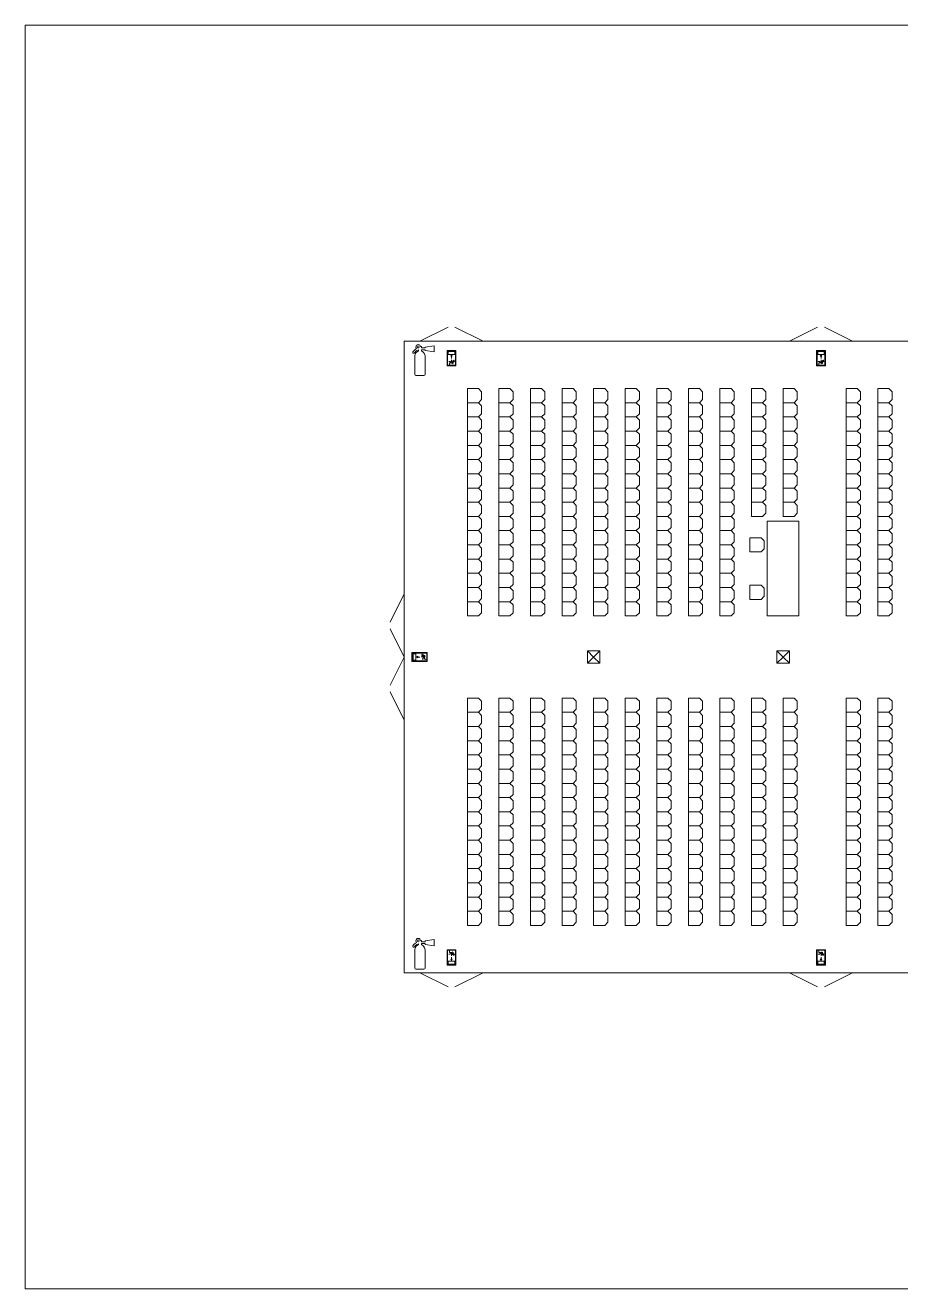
# Model space of a CAD drawing. Header units: metres. Extents: x 0 to 55, y 0 to 40.
# Drawn here: x 0 to 27.72, y 0 to 40 of the extents above; entities that cross this region are included whole.
import ezdxf

# ---------------------------------------------------------------- set-up
doc = ezdxf.new("R2010")
doc.units = ezdxf.units.M
for name, color, linetype, lineweight, true_color in [('Interior', 6, 'Continuous', 0, 0xff00ff), ('Meta', 178, 'Continuous', 0, 0x000000), ('Symbols', 5, 'Continuous', 0, 0x0000ff), ('Tent', 178, 'Continuous', 0, 0x000000)]:
    doc.layers.add(name, color=color, linetype=linetype, lineweight=lineweight, true_color=true_color)

msp = doc.modelspace()

# ---------------------------------------------------------------- linework, layer by layer
at = {"layer": 'Interior', "flags": 128}
for points in [[(14.35, 28.5), (14.45, 28.4), (14.45, 28.15), (14.35, 28.05), (14, 28.05), (14, 28.5)], [(15.35, 28.5), (15.45, 28.4), (15.45, 28.15), (15.35, 28.05), (15, 28.05), (15, 28.5)], [(16.35, 28.5), (16.45, 28.4), (16.45, 28.15), (16.35, 28.05), (16, 28.05), (16, 28.5)], [(17.35, 28.5), (17.45, 28.4), (17.45, 28.15), (17.35, 28.05), (17, 28.05), (17, 28.5)], [(18.35, 28.5), (18.45, 28.4), (18.45, 28.15), (18.35, 28.05), (18, 28.05), (18, 28.5)], [(19.35, 28.5), (19.45, 28.4), (19.45, 28.15), (19.35, 28.05), (19, 28.05), (19, 28.5)], [(20.35, 28.5), (20.45, 28.4), (20.45, 28.15), (20.35, 28.05), (20, 28.05), (20, 28.5)], [(21.35, 28.5), (21.45, 28.4), (21.45, 28.15), (21.35, 28.05), (21, 28.05), (21, 28.5)], [(22.35, 28.5), (22.45, 28.4), (22.45, 28.15), (22.35, 28.05), (22, 28.05), (22, 28.5)], [(23.35, 28.5), (23.45, 28.4), (23.45, 28.15), (23.35, 28.05), (23, 28.05), (23, 28.5)], [(24.35, 28.5), (24.45, 28.4), (24.45, 28.15), (24.35, 28.05), (24, 28.05), (24, 28.5)], [(26.35, 28.5), (26.45, 28.4), (26.45, 28.15), (26.35, 28.05), (26, 28.05), (26, 28.5)], [(27.35, 28.5), (27.45, 28.4), (27.45, 28.15), (27.35, 28.05), (27, 28.05), (27, 28.5)], [(14.35, 28.05), (14.45, 27.95), (14.45, 27.7), (14.35, 27.6), (14, 27.6), (14, 28.05)], [(15.35, 28.05), (15.45, 27.95), (15.45, 27.7), (15.35, 27.6), (15, 27.6), (15, 28.05)], [(16.35, 28.05), (16.45, 27.95), (16.45, 27.7), (16.35, 27.6), (16, 27.6), (16, 28.05)], [(17.35, 28.05), (17.45, 27.95), (17.45, 27.7), (17.35, 27.6), (17, 27.6), (17, 28.05)], [(18.35, 28.05), (18.45, 27.95), (18.45, 27.7), (18.35, 27.6), (18, 27.6), (18, 28.05)], [(19.35, 28.05), (19.45, 27.95), (19.45, 27.7), (19.35, 27.6), (19, 27.6), (19, 28.05)], [(20.35, 28.05), (20.45, 27.95), (20.45, 27.7), (20.35, 27.6), (20, 27.6), (20, 28.05)], [(21.35, 28.05), (21.45, 27.95), (21.45, 27.7), (21.35, 27.6), (21, 27.6), (21, 28.05)], [(22.35, 28.05), (22.45, 27.95), (22.45, 27.7), (22.35, 27.6), (22, 27.6), (22, 28.05)], [(23.35, 28.05), (23.45, 27.95), (23.45, 27.7), (23.35, 27.6), (23, 27.6), (23, 28.05)], [(24.35, 28.05), (24.45, 27.95), (24.45, 27.7), (24.35, 27.6), (24, 27.6), (24, 28.05)], [(26.35, 28.05), (26.45, 27.95), (26.45, 27.7), (26.35, 27.6), (26, 27.6), (26, 28.05)], [(27.35, 28.05), (27.45, 27.95), (27.45, 27.7), (27.35, 27.6), (27, 27.6), (27, 28.05)], [(14.35, 27.6), (14.45, 27.5), (14.45, 27.25), (14.35, 27.15), (14, 27.15), (14, 27.6)], [(15.35, 27.6), (15.45, 27.5), (15.45, 27.25), (15.35, 27.15), (15, 27.15), (15, 27.6)], [(16.35, 27.6), (16.45, 27.5), (16.45, 27.25), (16.35, 27.15), (16, 27.15), (16, 27.6)], [(17.35, 27.6), (17.45, 27.5), (17.45, 27.25), (17.35, 27.15), (17, 27.15), (17, 27.6)], [(18.35, 27.6), (18.45, 27.5), (18.45, 27.25), (18.35, 27.15), (18, 27.15), (18, 27.6)], [(19.35, 27.6), (19.45, 27.5), (19.45, 27.25), (19.35, 27.15), (19, 27.15), (19, 27.6)], [(20.35, 27.6), (20.45, 27.5), (20.45, 27.25), (20.35, 27.15), (20, 27.15), (20, 27.6)], [(21.35, 27.6), (21.45, 27.5), (21.45, 27.25), (21.35, 27.15), (21, 27.15), (21, 27.6)], [(22.35, 27.6), (22.45, 27.5), (22.45, 27.25), (22.35, 27.15), (22, 27.15), (22, 27.6)], [(23.35, 27.6), (23.45, 27.5), (23.45, 27.25), (23.35, 27.15), (23, 27.15), (23, 27.6)], [(24.35, 27.6), (24.45, 27.5), (24.45, 27.25), (24.35, 27.15), (24, 27.15), (24, 27.6)], [(26.35, 27.6), (26.45, 27.5), (26.45, 27.25), (26.35, 27.15), (26, 27.15), (26, 27.6)], [(27.35, 27.6), (27.45, 27.5), (27.45, 27.25), (27.35, 27.15), (27, 27.15), (27, 27.6)], [(14.35, 27.15), (14.45, 27.05), (14.45, 26.8), (14.35, 26.7), (14, 26.7), (14, 27.15)], [(15.35, 27.15), (15.45, 27.05), (15.45, 26.8), (15.35, 26.7), (15, 26.7), (15, 27.15)], [(16.35, 27.15), (16.45, 27.05), (16.45, 26.8), (16.35, 26.7), (16, 26.7), (16, 27.15)], [(17.35, 27.15), (17.45, 27.05), (17.45, 26.8), (17.35, 26.7), (17, 26.7), (17, 27.15)], [(18.35, 27.15), (18.45, 27.05), (18.45, 26.8), (18.35, 26.7), (18, 26.7), (18, 27.15)], [(19.35, 27.15), (19.45, 27.05), (19.45, 26.8), (19.35, 26.7), (19, 26.7), (19, 27.15)], [(20.35, 27.15), (20.45, 27.05), (20.45, 26.8), (20.35, 26.7), (20, 26.7), (20, 27.15)], [(21.35, 27.15), (21.45, 27.05), (21.45, 26.8), (21.35, 26.7), (21, 26.7), (21, 27.15)], [(22.35, 27.15), (22.45, 27.05), (22.45, 26.8), (22.35, 26.7), (22, 26.7), (22, 27.15)], [(23.35, 27.15), (23.45, 27.05), (23.45, 26.8), (23.35, 26.7), (23, 26.7), (23, 27.15)], [(24.35, 27.15), (24.45, 27.05), (24.45, 26.8), (24.35, 26.7), (24, 26.7), (24, 27.15)], [(26.35, 27.15), (26.45, 27.05), (26.45, 26.8), (26.35, 26.7), (26, 26.7), (26, 27.15)], [(27.35, 27.15), (27.45, 27.05), (27.45, 26.8), (27.35, 26.7), (27, 26.7), (27, 27.15)], [(14.35, 26.7), (14.45, 26.6), (14.45, 26.35), (14.35, 26.25), (14, 26.25), (14, 26.7)], [(15.35, 26.7), (15.45, 26.6), (15.45, 26.35), (15.35, 26.25), (15, 26.25), (15, 26.7)], [(16.35, 26.7), (16.45, 26.6), (16.45, 26.35), (16.35, 26.25), (16, 26.25), (16, 26.7)], [(17.35, 26.7), (17.45, 26.6), (17.45, 26.35), (17.35, 26.25), (17, 26.25), (17, 26.7)], [(18.35, 26.7), (18.45, 26.6), (18.45, 26.35), (18.35, 26.25), (18, 26.25), (18, 26.7)], [(19.35, 26.7), (19.45, 26.6), (19.45, 26.35), (19.35, 26.25), (19, 26.25), (19, 26.7)], [(20.35, 26.7), (20.45, 26.6), (20.45, 26.35), (20.35, 26.25), (20, 26.25), (20, 26.7)], [(21.35, 26.7), (21.45, 26.6), (21.45, 26.35), (21.35, 26.25), (21, 26.25), (21, 26.7)], [(22.35, 26.7), (22.45, 26.6), (22.45, 26.35), (22.35, 26.25), (22, 26.25), (22, 26.7)], [(23.35, 26.7), (23.45, 26.6), (23.45, 26.35), (23.35, 26.25), (23, 26.25), (23, 26.7)], [(24.35, 26.7), (24.45, 26.6), (24.45, 26.35), (24.35, 26.25), (24, 26.25), (24, 26.7)], [(26.35, 26.7), (26.45, 26.6), (26.45, 26.35), (26.35, 26.25), (26, 26.25), (26, 26.7)], [(27.35, 26.7), (27.45, 26.6), (27.45, 26.35), (27.35, 26.25), (27, 26.25), (27, 26.7)], [(14.35, 26.25), (14.45, 26.15), (14.45, 25.9), (14.35, 25.8), (14, 25.8), (14, 26.25)], [(15.35, 26.25), (15.45, 26.15), (15.45, 25.9), (15.35, 25.8), (15, 25.8), (15, 26.25)], [(16.35, 26.25), (16.45, 26.15), (16.45, 25.9), (16.35, 25.8), (16, 25.8), (16, 26.25)], [(17.35, 26.25), (17.45, 26.15), (17.45, 25.9), (17.35, 25.8), (17, 25.8), (17, 26.25)], [(18.35, 26.25), (18.45, 26.15), (18.45, 25.9), (18.35, 25.8), (18, 25.8), (18, 26.25)], [(19.35, 26.25), (19.45, 26.15), (19.45, 25.9), (19.35, 25.8), (19, 25.8), (19, 26.25)], [(20.35, 26.25), (20.45, 26.15), (20.45, 25.9), (20.35, 25.8), (20, 25.8), (20, 26.25)], [(21.35, 26.25), (21.45, 26.15), (21.45, 25.9), (21.35, 25.8), (21, 25.8), (21, 26.25)], [(22.35, 26.25), (22.45, 26.15), (22.45, 25.9), (22.35, 25.8), (22, 25.8), (22, 26.25)], [(23.35, 26.25), (23.45, 26.15), (23.45, 25.9), (23.35, 25.8), (23, 25.8), (23, 26.25)], [(24.35, 26.25), (24.45, 26.15), (24.45, 25.9), (24.35, 25.8), (24, 25.8), (24, 26.25)], [(26.35, 26.25), (26.45, 26.15), (26.45, 25.9), (26.35, 25.8), (26, 25.8), (26, 26.25)], [(27.35, 26.25), (27.45, 26.15), (27.45, 25.9), (27.35, 25.8), (27, 25.8), (27, 26.25)], [(14.35, 25.8), (14.45, 25.7), (14.45, 25.45), (14.35, 25.35), (14, 25.35), (14, 25.8)], [(15.35, 25.8), (15.45, 25.7), (15.45, 25.45), (15.35, 25.35), (15, 25.35), (15, 25.8)], [(16.35, 25.8), (16.45, 25.7), (16.45, 25.45), (16.35, 25.35), (16, 25.35), (16, 25.8)], [(17.35, 25.8), (17.45, 25.7), (17.45, 25.45), (17.35, 25.35), (17, 25.35), (17, 25.8)], [(18.35, 25.8), (18.45, 25.7), (18.45, 25.45), (18.35, 25.35), (18, 25.35), (18, 25.8)], [(19.35, 25.8), (19.45, 25.7), (19.45, 25.45), (19.35, 25.35), (19, 25.35), (19, 25.8)], [(20.35, 25.8), (20.45, 25.7), (20.45, 25.45), (20.35, 25.35), (20, 25.35), (20, 25.8)], [(21.35, 25.8), (21.45, 25.7), (21.45, 25.45), (21.35, 25.35), (21, 25.35), (21, 25.8)], [(22.35, 25.8), (22.45, 25.7), (22.45, 25.45), (22.35, 25.35), (22, 25.35), (22, 25.8)], [(23.35, 25.8), (23.45, 25.7), (23.45, 25.45), (23.35, 25.35), (23, 25.35), (23, 25.8)], [(24.35, 25.8), (24.45, 25.7), (24.45, 25.45), (24.35, 25.35), (24, 25.35), (24, 25.8)], [(26.35, 25.8), (26.45, 25.7), (26.45, 25.45), (26.35, 25.35), (26, 25.35), (26, 25.8)], [(27.35, 25.8), (27.45, 25.7), (27.45, 25.45), (27.35, 25.35), (27, 25.35), (27, 25.8)], [(14.35, 25.35), (14.45, 25.25), (14.45, 25), (14.35, 24.9), (14, 24.9), (14, 25.35)], [(15.35, 25.35), (15.45, 25.25), (15.45, 25), (15.35, 24.9), (15, 24.9), (15, 25.35)], [(16.35, 25.35), (16.45, 25.25), (16.45, 25), (16.35, 24.9), (16, 24.9), (16, 25.35)], [(17.35, 25.35), (17.45, 25.25), (17.45, 25), (17.35, 24.9), (17, 24.9), (17, 25.35)], [(18.35, 25.35), (18.45, 25.25), (18.45, 25), (18.35, 24.9), (18, 24.9), (18, 25.35)], [(19.35, 25.35), (19.45, 25.25), (19.45, 25), (19.35, 24.9), (19, 24.9), (19, 25.35)], [(20.35, 25.35), (20.45, 25.25), (20.45, 25), (20.35, 24.9), (20, 24.9), (20, 25.35)], [(21.35, 25.35), (21.45, 25.25), (21.45, 25), (21.35, 24.9), (21, 24.9), (21, 25.35)], [(22.35, 25.35), (22.45, 25.25), (22.45, 25), (22.35, 24.9), (22, 24.9), (22, 25.35)], [(23.35, 25.35), (23.45, 25.25), (23.45, 25), (23.35, 24.9), (23, 24.9), (23, 25.35)], [(24.35, 25.35), (24.45, 25.25), (24.45, 25), (24.35, 24.9), (24, 24.9), (24, 25.35)], [(26.35, 25.35), (26.45, 25.25), (26.45, 25), (26.35, 24.9), (26, 24.9), (26, 25.35)], [(27.35, 25.35), (27.45, 25.25), (27.45, 25), (27.35, 24.9), (27, 24.9), (27, 25.35)], [(14.35, 24.9), (14.45, 24.8), (14.45, 24.55), (14.35, 24.45), (14, 24.45), (14, 24.9)], [(15.35, 24.9), (15.45, 24.8), (15.45, 24.55), (15.35, 24.45), (15, 24.45), (15, 24.9)], [(16.35, 24.9), (16.45, 24.8), (16.45, 24.55), (16.35, 24.45), (16, 24.45), (16, 24.9)], [(17.35, 24.9), (17.45, 24.8), (17.45, 24.55), (17.35, 24.45), (17, 24.45), (17, 24.9)], [(18.35, 24.9), (18.45, 24.8), (18.45, 24.55), (18.35, 24.45), (18, 24.45), (18, 24.9)], [(19.35, 24.9), (19.45, 24.8), (19.45, 24.55), (19.35, 24.45), (19, 24.45), (19, 24.9)], [(20.35, 24.9), (20.45, 24.8), (20.45, 24.55), (20.35, 24.45), (20, 24.45), (20, 24.9)], [(21.35, 24.9), (21.45, 24.8), (21.45, 24.55), (21.35, 24.45), (21, 24.45), (21, 24.9)], [(22.35, 24.9), (22.45, 24.8), (22.45, 24.55), (22.35, 24.45), (22, 24.45), (22, 24.9)], [(23.35, 24.9), (23.45, 24.8), (23.45, 24.55), (23.35, 24.45), (23, 24.45), (23, 24.9)], [(24.35, 24.9), (24.45, 24.8), (24.45, 24.55), (24.35, 24.45), (24, 24.45), (24, 24.9)], [(26.35, 24.9), (26.45, 24.8), (26.45, 24.55), (26.35, 24.45), (26, 24.45), (26, 24.9)], [(27.35, 24.9), (27.45, 24.8), (27.45, 24.55), (27.35, 24.45), (27, 24.45), (27, 24.9)], [(14.35, 24.45), (14.45, 24.35), (14.45, 24.1), (14.35, 24), (14, 24), (14, 24.45)], [(15.35, 24.45), (15.45, 24.35), (15.45, 24.1), (15.35, 24), (15, 24), (15, 24.45)], [(16.35, 24.45), (16.45, 24.35), (16.45, 24.1), (16.35, 24), (16, 24), (16, 24.45)], [(17.35, 24.45), (17.45, 24.35), (17.45, 24.1), (17.35, 24), (17, 24), (17, 24.45)], [(18.35, 24.45), (18.45, 24.35), (18.45, 24.1), (18.35, 24), (18, 24), (18, 24.45)], [(19.35, 24.45), (19.45, 24.35), (19.45, 24.1), (19.35, 24), (19, 24), (19, 24.45)], [(20.35, 24.45), (20.45, 24.35), (20.45, 24.1), (20.35, 24), (20, 24), (20, 24.45)], [(21.35, 24.45), (21.45, 24.35), (21.45, 24.1), (21.35, 24), (21, 24), (21, 24.45)], [(22.35, 24.45), (22.45, 24.35), (22.45, 24.1), (22.35, 24), (22, 24), (22, 24.45)], [(26.35, 24.45), (26.45, 24.35), (26.45, 24.1), (26.35, 24), (26, 24), (26, 24.45)], [(27.35, 24.45), (27.45, 24.35), (27.45, 24.1), (27.35, 24), (27, 24), (27, 24.45)], [(23.5, 21.3), (24.5, 21.3), (24.5, 24.3), (23.5, 24.3)], [(14.35, 24), (14.45, 23.9), (14.45, 23.65), (14.35, 23.55), (14, 23.55), (14, 24)], [(15.35, 24), (15.45, 23.9), (15.45, 23.65), (15.35, 23.55), (15, 23.55), (15, 24)], [(16.35, 24), (16.45, 23.9), (16.45, 23.65), (16.35, 23.55), (16, 23.55), (16, 24)], [(17.35, 24), (17.45, 23.9), (17.45, 23.65), (17.35, 23.55), (17, 23.55), (17, 24)], [(18.35, 24), (18.45, 23.9), (18.45, 23.65), (18.35, 23.55), (18, 23.55), (18, 24)], [(19.35, 24), (19.45, 23.9), (19.45, 23.65), (19.35, 23.55), (19, 23.55), (19, 24)], [(20.35, 24), (20.45, 23.9), (20.45, 23.65), (20.35, 23.55), (20, 23.55), (20, 24)], [(21.35, 24), (21.45, 23.9), (21.45, 23.65), (21.35, 23.55), (21, 23.55), (21, 24)], [(22.35, 24), (22.45, 23.9), (22.45, 23.65), (22.35, 23.55), (22, 23.55), (22, 24)], [(23.3, 23.775), (23.4, 23.675), (23.4, 23.425), (23.3, 23.325), (22.95, 23.325), (22.95, 23.775)], [(26.35, 24), (26.45, 23.9), (26.45, 23.65), (26.35, 23.55), (26, 23.55), (26, 24)], [(27.35, 24), (27.45, 23.9), (27.45, 23.65), (27.35, 23.55), (27, 23.55), (27, 24)], [(14.35, 23.55), (14.45, 23.45), (14.45, 23.2), (14.35, 23.1), (14, 23.1), (14, 23.55)], [(15.35, 23.55), (15.45, 23.45), (15.45, 23.2), (15.35, 23.1), (15, 23.1), (15, 23.55)], [(16.35, 23.55), (16.45, 23.45), (16.45, 23.2), (16.35, 23.1), (16, 23.1), (16, 23.55)], [(17.35, 23.55), (17.45, 23.45), (17.45, 23.2), (17.35, 23.1), (17, 23.1), (17, 23.55)], [(18.35, 23.55), (18.45, 23.45), (18.45, 23.2), (18.35, 23.1), (18, 23.1), (18, 23.55)], [(19.35, 23.55), (19.45, 23.45), (19.45, 23.2), (19.35, 23.1), (19, 23.1), (19, 23.55)], [(20.35, 23.55), (20.45, 23.45), (20.45, 23.2), (20.35, 23.1), (20, 23.1), (20, 23.55)], [(21.35, 23.55), (21.45, 23.45), (21.45, 23.2), (21.35, 23.1), (21, 23.1), (21, 23.55)], [(22.35, 23.55), (22.45, 23.45), (22.45, 23.2), (22.35, 23.1), (22, 23.1), (22, 23.55)], [(26.35, 23.55), (26.45, 23.45), (26.45, 23.2), (26.35, 23.1), (26, 23.1), (26, 23.55)], [(27.35, 23.55), (27.45, 23.45), (27.45, 23.2), (27.35, 23.1), (27, 23.1), (27, 23.55)], [(14.35, 23.1), (14.45, 23), (14.45, 22.75), (14.35, 22.65), (14, 22.65), (14, 23.1)], [(15.35, 23.1), (15.45, 23), (15.45, 22.75), (15.35, 22.65), (15, 22.65), (15, 23.1)], [(16.35, 23.1), (16.45, 23), (16.45, 22.75), (16.35, 22.65), (16, 22.65), (16, 23.1)], [(17.35, 23.1), (17.45, 23), (17.45, 22.75), (17.35, 22.65), (17, 22.65), (17, 23.1)], [(18.35, 23.1), (18.45, 23), (18.45, 22.75), (18.35, 22.65), (18, 22.65), (18, 23.1)], [(19.35, 23.1), (19.45, 23), (19.45, 22.75), (19.35, 22.65), (19, 22.65), (19, 23.1)], [(20.35, 23.1), (20.45, 23), (20.45, 22.75), (20.35, 22.65), (20, 22.65), (20, 23.1)], [(21.35, 23.1), (21.45, 23), (21.45, 22.75), (21.35, 22.65), (21, 22.65), (21, 23.1)], [(22.35, 23.1), (22.45, 23), (22.45, 22.75), (22.35, 22.65), (22, 22.65), (22, 23.1)], [(26.35, 23.1), (26.45, 23), (26.45, 22.75), (26.35, 22.65), (26, 22.65), (26, 23.1)], [(27.35, 23.1), (27.45, 23), (27.45, 22.75), (27.35, 22.65), (27, 22.65), (27, 23.1)], [(14.35, 22.65), (14.45, 22.55), (14.45, 22.3), (14.35, 22.2), (14, 22.2), (14, 22.65)], [(15.35, 22.65), (15.45, 22.55), (15.45, 22.3), (15.35, 22.2), (15, 22.2), (15, 22.65)], [(16.35, 22.65), (16.45, 22.55), (16.45, 22.3), (16.35, 22.2), (16, 22.2), (16, 22.65)], [(17.35, 22.65), (17.45, 22.55), (17.45, 22.3), (17.35, 22.2), (17, 22.2), (17, 22.65)], [(18.35, 22.65), (18.45, 22.55), (18.45, 22.3), (18.35, 22.2), (18, 22.2), (18, 22.65)], [(19.35, 22.65), (19.45, 22.55), (19.45, 22.3), (19.35, 22.2), (19, 22.2), (19, 22.65)], [(20.35, 22.65), (20.45, 22.55), (20.45, 22.3), (20.35, 22.2), (20, 22.2), (20, 22.65)], [(21.35, 22.65), (21.45, 22.55), (21.45, 22.3), (21.35, 22.2), (21, 22.2), (21, 22.65)], [(22.35, 22.65), (22.45, 22.55), (22.45, 22.3), (22.35, 22.2), (22, 22.2), (22, 22.65)], [(26.35, 22.65), (26.45, 22.55), (26.45, 22.3), (26.35, 22.2), (26, 22.2), (26, 22.65)], [(27.35, 22.65), (27.45, 22.55), (27.45, 22.3), (27.35, 22.2), (27, 22.2), (27, 22.65)], [(14.35, 22.2), (14.45, 22.1), (14.45, 21.85), (14.35, 21.75), (14, 21.75), (14, 22.2)], [(15.35, 22.2), (15.45, 22.1), (15.45, 21.85), (15.35, 21.75), (15, 21.75), (15, 22.2)], [(16.35, 22.2), (16.45, 22.1), (16.45, 21.85), (16.35, 21.75), (16, 21.75), (16, 22.2)], [(17.35, 22.2), (17.45, 22.1), (17.45, 21.85), (17.35, 21.75), (17, 21.75), (17, 22.2)], [(18.35, 22.2), (18.45, 22.1), (18.45, 21.85), (18.35, 21.75), (18, 21.75), (18, 22.2)], [(19.35, 22.2), (19.45, 22.1), (19.45, 21.85), (19.35, 21.75), (19, 21.75), (19, 22.2)], [(20.35, 22.2), (20.45, 22.1), (20.45, 21.85), (20.35, 21.75), (20, 21.75), (20, 22.2)], [(21.35, 22.2), (21.45, 22.1), (21.45, 21.85), (21.35, 21.75), (21, 21.75), (21, 22.2)], [(22.35, 22.2), (22.45, 22.1), (22.45, 21.85), (22.35, 21.75), (22, 21.75), (22, 22.2)], [(23.3, 22.275), (23.4, 22.175), (23.4, 21.925), (23.3, 21.825), (22.95, 21.825), (22.95, 22.275)], [(26.35, 22.2), (26.45, 22.1), (26.45, 21.85), (26.35, 21.75), (26, 21.75), (26, 22.2)], [(27.35, 22.2), (27.45, 22.1), (27.45, 21.85), (27.35, 21.75), (27, 21.75), (27, 22.2)], [(14.35, 21.75), (14.45, 21.65), (14.45, 21.4), (14.35, 21.3), (14, 21.3), (14, 21.75)], [(15.35, 21.75), (15.45, 21.65), (15.45, 21.4), (15.35, 21.3), (15, 21.3), (15, 21.75)], [(16.35, 21.75), (16.45, 21.65), (16.45, 21.4), (16.35, 21.3), (16, 21.3), (16, 21.75)], [(17.35, 21.75), (17.45, 21.65), (17.45, 21.4), (17.35, 21.3), (17, 21.3), (17, 21.75)], [(18.35, 21.75), (18.45, 21.65), (18.45, 21.4), (18.35, 21.3), (18, 21.3), (18, 21.75)], [(19.35, 21.75), (19.45, 21.65), (19.45, 21.4), (19.35, 21.3), (19, 21.3), (19, 21.75)], [(20.35, 21.75), (20.45, 21.65), (20.45, 21.4), (20.35, 21.3), (20, 21.3), (20, 21.75)], [(21.35, 21.75), (21.45, 21.65), (21.45, 21.4), (21.35, 21.3), (21, 21.3), (21, 21.75)], [(22.35, 21.75), (22.45, 21.65), (22.45, 21.4), (22.35, 21.3), (22, 21.3), (22, 21.75)], [(26.35, 21.75), (26.45, 21.65), (26.45, 21.4), (26.35, 21.3), (26, 21.3), (26, 21.75)], [(27.35, 21.75), (27.45, 21.65), (27.45, 21.4), (27.35, 21.3), (27, 21.3), (27, 21.75)], [(14.35, 18.7), (14.45, 18.6), (14.45, 18.35), (14.35, 18.25), (14, 18.25), (14, 18.7)], [(15.35, 18.7), (15.45, 18.6), (15.45, 18.35), (15.35, 18.25), (15, 18.25), (15, 18.7)], [(16.35, 18.7), (16.45, 18.6), (16.45, 18.35), (16.35, 18.25), (16, 18.25), (16, 18.7)], [(17.35, 18.7), (17.45, 18.6), (17.45, 18.35), (17.35, 18.25), (17, 18.25), (17, 18.7)], [(18.35, 18.7), (18.45, 18.6), (18.45, 18.35), (18.35, 18.25), (18, 18.25), (18, 18.7)], [(19.35, 18.7), (19.45, 18.6), (19.45, 18.35), (19.35, 18.25), (19, 18.25), (19, 18.7)], [(20.35, 18.7), (20.45, 18.6), (20.45, 18.35), (20.35, 18.25), (20, 18.25), (20, 18.7)], [(21.35, 18.7), (21.45, 18.6), (21.45, 18.35), (21.35, 18.25), (21, 18.25), (21, 18.7)], [(22.35, 18.7), (22.45, 18.6), (22.45, 18.35), (22.35, 18.25), (22, 18.25), (22, 18.7)], [(23.35, 18.7), (23.45, 18.6), (23.45, 18.35), (23.35, 18.25), (23, 18.25), (23, 18.7)], [(24.35, 18.7), (24.45, 18.6), (24.45, 18.35), (24.35, 18.25), (24, 18.25), (24, 18.7)], [(26.35, 18.7), (26.45, 18.6), (26.45, 18.35), (26.35, 18.25), (26, 18.25), (26, 18.7)], [(27.35, 18.7), (27.45, 18.6), (27.45, 18.35), (27.35, 18.25), (27, 18.25), (27, 18.7)], [(14.35, 18.25), (14.45, 18.15), (14.45, 17.9), (14.35, 17.8), (14, 17.8), (14, 18.25)], [(15.35, 18.25), (15.45, 18.15), (15.45, 17.9), (15.35, 17.8), (15, 17.8), (15, 18.25)], [(16.35, 18.25), (16.45, 18.15), (16.45, 17.9), (16.35, 17.8), (16, 17.8), (16, 18.25)], [(17.35, 18.25), (17.45, 18.15), (17.45, 17.9), (17.35, 17.8), (17, 17.8), (17, 18.25)], [(18.35, 18.25), (18.45, 18.15), (18.45, 17.9), (18.35, 17.8), (18, 17.8), (18, 18.25)], [(19.35, 18.25), (19.45, 18.15), (19.45, 17.9), (19.35, 17.8), (19, 17.8), (19, 18.25)], [(20.35, 18.25), (20.45, 18.15), (20.45, 17.9), (20.35, 17.8), (20, 17.8), (20, 18.25)], [(21.35, 18.25), (21.45, 18.15), (21.45, 17.9), (21.35, 17.8), (21, 17.8), (21, 18.25)], [(22.35, 18.25), (22.45, 18.15), (22.45, 17.9), (22.35, 17.8), (22, 17.8), (22, 18.25)], [(23.35, 18.25), (23.45, 18.15), (23.45, 17.9), (23.35, 17.8), (23, 17.8), (23, 18.25)], [(24.35, 18.25), (24.45, 18.15), (24.45, 17.9), (24.35, 17.8), (24, 17.8), (24, 18.25)], [(26.35, 18.25), (26.45, 18.15), (26.45, 17.9), (26.35, 17.8), (26, 17.8), (26, 18.25)], [(27.35, 18.25), (27.45, 18.15), (27.45, 17.9), (27.35, 17.8), (27, 17.8), (27, 18.25)], [(14.35, 17.8), (14.45, 17.7), (14.45, 17.45), (14.35, 17.35), (14, 17.35), (14, 17.8)], [(15.35, 17.8), (15.45, 17.7), (15.45, 17.45), (15.35, 17.35), (15, 17.35), (15, 17.8)], [(16.35, 17.8), (16.45, 17.7), (16.45, 17.45), (16.35, 17.35), (16, 17.35), (16, 17.8)], [(17.35, 17.8), (17.45, 17.7), (17.45, 17.45), (17.35, 17.35), (17, 17.35), (17, 17.8)], [(18.35, 17.8), (18.45, 17.7), (18.45, 17.45), (18.35, 17.35), (18, 17.35), (18, 17.8)], [(19.35, 17.8), (19.45, 17.7), (19.45, 17.45), (19.35, 17.35), (19, 17.35), (19, 17.8)], [(20.35, 17.8), (20.45, 17.7), (20.45, 17.45), (20.35, 17.35), (20, 17.35), (20, 17.8)], [(21.35, 17.8), (21.45, 17.7), (21.45, 17.45), (21.35, 17.35), (21, 17.35), (21, 17.8)], [(22.35, 17.8), (22.45, 17.7), (22.45, 17.45), (22.35, 17.35), (22, 17.35), (22, 17.8)], [(23.35, 17.8), (23.45, 17.7), (23.45, 17.45), (23.35, 17.35), (23, 17.35), (23, 17.8)], [(24.35, 17.8), (24.45, 17.7), (24.45, 17.45), (24.35, 17.35), (24, 17.35), (24, 17.8)], [(26.35, 17.8), (26.45, 17.7), (26.45, 17.45), (26.35, 17.35), (26, 17.35), (26, 17.8)], [(27.35, 17.8), (27.45, 17.7), (27.45, 17.45), (27.35, 17.35), (27, 17.35), (27, 17.8)], [(14.35, 17.35), (14.45, 17.25), (14.45, 17), (14.35, 16.9), (14, 16.9), (14, 17.35)], [(15.35, 17.35), (15.45, 17.25), (15.45, 17), (15.35, 16.9), (15, 16.9), (15, 17.35)], [(16.35, 17.35), (16.45, 17.25), (16.45, 17), (16.35, 16.9), (16, 16.9), (16, 17.35)], [(17.35, 17.35), (17.45, 17.25), (17.45, 17), (17.35, 16.9), (17, 16.9), (17, 17.35)], [(18.35, 17.35), (18.45, 17.25), (18.45, 17), (18.35, 16.9), (18, 16.9), (18, 17.35)], [(19.35, 17.35), (19.45, 17.25), (19.45, 17), (19.35, 16.9), (19, 16.9), (19, 17.35)], [(20.35, 17.35), (20.45, 17.25), (20.45, 17), (20.35, 16.9), (20, 16.9), (20, 17.35)], [(21.35, 17.35), (21.45, 17.25), (21.45, 17), (21.35, 16.9), (21, 16.9), (21, 17.35)], [(22.35, 17.35), (22.45, 17.25), (22.45, 17), (22.35, 16.9), (22, 16.9), (22, 17.35)], [(23.35, 17.35), (23.45, 17.25), (23.45, 17), (23.35, 16.9), (23, 16.9), (23, 17.35)], [(24.35, 17.35), (24.45, 17.25), (24.45, 17), (24.35, 16.9), (24, 16.9), (24, 17.35)], [(26.35, 17.35), (26.45, 17.25), (26.45, 17), (26.35, 16.9), (26, 16.9), (26, 17.35)], [(27.35, 17.35), (27.45, 17.25), (27.45, 17), (27.35, 16.9), (27, 16.9), (27, 17.35)], [(14.35, 16.9), (14.45, 16.8), (14.45, 16.55), (14.35, 16.45), (14, 16.45), (14, 16.9)], [(15.35, 16.9), (15.45, 16.8), (15.45, 16.55), (15.35, 16.45), (15, 16.45), (15, 16.9)], [(16.35, 16.9), (16.45, 16.8), (16.45, 16.55), (16.35, 16.45), (16, 16.45), (16, 16.9)], [(17.35, 16.9), (17.45, 16.8), (17.45, 16.55), (17.35, 16.45), (17, 16.45), (17, 16.9)], [(18.35, 16.9), (18.45, 16.8), (18.45, 16.55), (18.35, 16.45), (18, 16.45), (18, 16.9)], [(19.35, 16.9), (19.45, 16.8), (19.45, 16.55), (19.35, 16.45), (19, 16.45), (19, 16.9)], [(20.35, 16.9), (20.45, 16.8), (20.45, 16.55), (20.35, 16.45), (20, 16.45), (20, 16.9)], [(21.35, 16.9), (21.45, 16.8), (21.45, 16.55), (21.35, 16.45), (21, 16.45), (21, 16.9)], [(22.35, 16.9), (22.45, 16.8), (22.45, 16.55), (22.35, 16.45), (22, 16.45), (22, 16.9)], [(23.35, 16.9), (23.45, 16.8), (23.45, 16.55), (23.35, 16.45), (23, 16.45), (23, 16.9)], [(24.35, 16.9), (24.45, 16.8), (24.45, 16.55), (24.35, 16.45), (24, 16.45), (24, 16.9)], [(26.35, 16.9), (26.45, 16.8), (26.45, 16.55), (26.35, 16.45), (26, 16.45), (26, 16.9)], [(27.35, 16.9), (27.45, 16.8), (27.45, 16.55), (27.35, 16.45), (27, 16.45), (27, 16.9)], [(14.35, 16.45), (14.45, 16.35), (14.45, 16.1), (14.35, 16), (14, 16), (14, 16.45)], [(15.35, 16.45), (15.45, 16.35), (15.45, 16.1), (15.35, 16), (15, 16), (15, 16.45)], [(16.35, 16.45), (16.45, 16.35), (16.45, 16.1), (16.35, 16), (16, 16), (16, 16.45)], [(17.35, 16.45), (17.45, 16.35), (17.45, 16.1), (17.35, 16), (17, 16), (17, 16.45)], [(18.35, 16.45), (18.45, 16.35), (18.45, 16.1), (18.35, 16), (18, 16), (18, 16.45)], [(19.35, 16.45), (19.45, 16.35), (19.45, 16.1), (19.35, 16), (19, 16), (19, 16.45)], [(20.35, 16.45), (20.45, 16.35), (20.45, 16.1), (20.35, 16), (20, 16), (20, 16.45)], [(21.35, 16.45), (21.45, 16.35), (21.45, 16.1), (21.35, 16), (21, 16), (21, 16.45)], [(22.35, 16.45), (22.45, 16.35), (22.45, 16.1), (22.35, 16), (22, 16), (22, 16.45)], [(23.35, 16.45), (23.45, 16.35), (23.45, 16.1), (23.35, 16), (23, 16), (23, 16.45)], [(24.35, 16.45), (24.45, 16.35), (24.45, 16.1), (24.35, 16), (24, 16), (24, 16.45)], [(26.35, 16.45), (26.45, 16.35), (26.45, 16.1), (26.35, 16), (26, 16), (26, 16.45)], [(27.35, 16.45), (27.45, 16.35), (27.45, 16.1), (27.35, 16), (27, 16), (27, 16.45)], [(14.35, 16), (14.45, 15.9), (14.45, 15.65), (14.35, 15.55), (14, 15.55), (14, 16)], [(15.35, 16), (15.45, 15.9), (15.45, 15.65), (15.35, 15.55), (15, 15.55), (15, 16)], [(16.35, 16), (16.45, 15.9), (16.45, 15.65), (16.35, 15.55), (16, 15.55), (16, 16)], [(17.35, 16), (17.45, 15.9), (17.45, 15.65), (17.35, 15.55), (17, 15.55), (17, 16)], [(18.35, 16), (18.45, 15.9), (18.45, 15.65), (18.35, 15.55), (18, 15.55), (18, 16)], [(19.35, 16), (19.45, 15.9), (19.45, 15.65), (19.35, 15.55), (19, 15.55), (19, 16)], [(20.35, 16), (20.45, 15.9), (20.45, 15.65), (20.35, 15.55), (20, 15.55), (20, 16)], [(21.35, 16), (21.45, 15.9), (21.45, 15.65), (21.35, 15.55), (21, 15.55), (21, 16)], [(22.35, 16), (22.45, 15.9), (22.45, 15.65), (22.35, 15.55), (22, 15.55), (22, 16)], [(23.35, 16), (23.45, 15.9), (23.45, 15.65), (23.35, 15.55), (23, 15.55), (23, 16)], [(24.35, 16), (24.45, 15.9), (24.45, 15.65), (24.35, 15.55), (24, 15.55), (24, 16)], [(26.35, 16), (26.45, 15.9), (26.45, 15.65), (26.35, 15.55), (26, 15.55), (26, 16)], [(27.35, 16), (27.45, 15.9), (27.45, 15.65), (27.35, 15.55), (27, 15.55), (27, 16)], [(14.35, 15.55), (14.45, 15.45), (14.45, 15.2), (14.35, 15.1), (14, 15.1), (14, 15.55)], [(15.35, 15.55), (15.45, 15.45), (15.45, 15.2), (15.35, 15.1), (15, 15.1), (15, 15.55)], [(16.35, 15.55), (16.45, 15.45), (16.45, 15.2), (16.35, 15.1), (16, 15.1), (16, 15.55)], [(17.35, 15.55), (17.45, 15.45), (17.45, 15.2), (17.35, 15.1), (17, 15.1), (17, 15.55)], [(18.35, 15.55), (18.45, 15.45), (18.45, 15.2), (18.35, 15.1), (18, 15.1), (18, 15.55)], [(19.35, 15.55), (19.45, 15.45), (19.45, 15.2), (19.35, 15.1), (19, 15.1), (19, 15.55)], [(20.35, 15.55), (20.45, 15.45), (20.45, 15.2), (20.35, 15.1), (20, 15.1), (20, 15.55)], [(21.35, 15.55), (21.45, 15.45), (21.45, 15.2), (21.35, 15.1), (21, 15.1), (21, 15.55)], [(22.35, 15.55), (22.45, 15.45), (22.45, 15.2), (22.35, 15.1), (22, 15.1), (22, 15.55)], [(23.35, 15.55), (23.45, 15.45), (23.45, 15.2), (23.35, 15.1), (23, 15.1), (23, 15.55)], [(24.35, 15.55), (24.45, 15.45), (24.45, 15.2), (24.35, 15.1), (24, 15.1), (24, 15.55)], [(26.35, 15.55), (26.45, 15.45), (26.45, 15.2), (26.35, 15.1), (26, 15.1), (26, 15.55)], [(27.35, 15.55), (27.45, 15.45), (27.45, 15.2), (27.35, 15.1), (27, 15.1), (27, 15.55)], [(14.35, 15.1), (14.45, 15), (14.45, 14.75), (14.35, 14.65), (14, 14.65), (14, 15.1)], [(15.35, 15.1), (15.45, 15), (15.45, 14.75), (15.35, 14.65), (15, 14.65), (15, 15.1)], [(16.35, 15.1), (16.45, 15), (16.45, 14.75), (16.35, 14.65), (16, 14.65), (16, 15.1)], [(17.35, 15.1), (17.45, 15), (17.45, 14.75), (17.35, 14.65), (17, 14.65), (17, 15.1)], [(18.35, 15.1), (18.45, 15), (18.45, 14.75), (18.35, 14.65), (18, 14.65), (18, 15.1)], [(19.35, 15.1), (19.45, 15), (19.45, 14.75), (19.35, 14.65), (19, 14.65), (19, 15.1)], [(20.35, 15.1), (20.45, 15), (20.45, 14.75), (20.35, 14.65), (20, 14.65), (20, 15.1)], [(21.35, 15.1), (21.45, 15), (21.45, 14.75), (21.35, 14.65), (21, 14.65), (21, 15.1)], [(22.35, 15.1), (22.45, 15), (22.45, 14.75), (22.35, 14.65), (22, 14.65), (22, 15.1)], [(23.35, 15.1), (23.45, 15), (23.45, 14.75), (23.35, 14.65), (23, 14.65), (23, 15.1)], [(24.35, 15.1), (24.45, 15), (24.45, 14.75), (24.35, 14.65), (24, 14.65), (24, 15.1)], [(26.35, 15.1), (26.45, 15), (26.45, 14.75), (26.35, 14.65), (26, 14.65), (26, 15.1)], [(27.35, 15.1), (27.45, 15), (27.45, 14.75), (27.35, 14.65), (27, 14.65), (27, 15.1)], [(14.35, 14.65), (14.45, 14.55), (14.45, 14.3), (14.35, 14.2), (14, 14.2), (14, 14.65)], [(15.35, 14.65), (15.45, 14.55), (15.45, 14.3), (15.35, 14.2), (15, 14.2), (15, 14.65)], [(16.35, 14.65), (16.45, 14.55), (16.45, 14.3), (16.35, 14.2), (16, 14.2), (16, 14.65)], [(17.35, 14.65), (17.45, 14.55), (17.45, 14.3), (17.35, 14.2), (17, 14.2), (17, 14.65)], [(18.35, 14.65), (18.45, 14.55), (18.45, 14.3), (18.35, 14.2), (18, 14.2), (18, 14.65)], [(19.35, 14.65), (19.45, 14.55), (19.45, 14.3), (19.35, 14.2), (19, 14.2), (19, 14.65)], [(20.35, 14.65), (20.45, 14.55), (20.45, 14.3), (20.35, 14.2), (20, 14.2), (20, 14.65)], [(21.35, 14.65), (21.45, 14.55), (21.45, 14.3), (21.35, 14.2), (21, 14.2), (21, 14.65)], [(22.35, 14.65), (22.45, 14.55), (22.45, 14.3), (22.35, 14.2), (22, 14.2), (22, 14.65)], [(23.35, 14.65), (23.45, 14.55), (23.45, 14.3), (23.35, 14.2), (23, 14.2), (23, 14.65)], [(24.35, 14.65), (24.45, 14.55), (24.45, 14.3), (24.35, 14.2), (24, 14.2), (24, 14.65)], [(26.35, 14.65), (26.45, 14.55), (26.45, 14.3), (26.35, 14.2), (26, 14.2), (26, 14.65)], [(27.35, 14.65), (27.45, 14.55), (27.45, 14.3), (27.35, 14.2), (27, 14.2), (27, 14.65)], [(14.35, 14.2), (14.45, 14.1), (14.45, 13.85), (14.35, 13.75), (14, 13.75), (14, 14.2)], [(15.35, 14.2), (15.45, 14.1), (15.45, 13.85), (15.35, 13.75), (15, 13.75), (15, 14.2)], [(16.35, 14.2), (16.45, 14.1), (16.45, 13.85), (16.35, 13.75), (16, 13.75), (16, 14.2)], [(17.35, 14.2), (17.45, 14.1), (17.45, 13.85), (17.35, 13.75), (17, 13.75), (17, 14.2)], [(18.35, 14.2), (18.45, 14.1), (18.45, 13.85), (18.35, 13.75), (18, 13.75), (18, 14.2)], [(19.35, 14.2), (19.45, 14.1), (19.45, 13.85), (19.35, 13.75), (19, 13.75), (19, 14.2)], [(20.35, 14.2), (20.45, 14.1), (20.45, 13.85), (20.35, 13.75), (20, 13.75), (20, 14.2)], [(21.35, 14.2), (21.45, 14.1), (21.45, 13.85), (21.35, 13.75), (21, 13.75), (21, 14.2)], [(22.35, 14.2), (22.45, 14.1), (22.45, 13.85), (22.35, 13.75), (22, 13.75), (22, 14.2)], [(23.35, 14.2), (23.45, 14.1), (23.45, 13.85), (23.35, 13.75), (23, 13.75), (23, 14.2)], [(24.35, 14.2), (24.45, 14.1), (24.45, 13.85), (24.35, 13.75), (24, 13.75), (24, 14.2)], [(26.35, 14.2), (26.45, 14.1), (26.45, 13.85), (26.35, 13.75), (26, 13.75), (26, 14.2)], [(27.35, 14.2), (27.45, 14.1), (27.45, 13.85), (27.35, 13.75), (27, 13.75), (27, 14.2)], [(14.35, 13.75), (14.45, 13.65), (14.45, 13.4), (14.35, 13.3), (14, 13.3), (14, 13.75)], [(15.35, 13.75), (15.45, 13.65), (15.45, 13.4), (15.35, 13.3), (15, 13.3), (15, 13.75)], [(16.35, 13.75), (16.45, 13.65), (16.45, 13.4), (16.35, 13.3), (16, 13.3), (16, 13.75)], [(17.35, 13.75), (17.45, 13.65), (17.45, 13.4), (17.35, 13.3), (17, 13.3), (17, 13.75)], [(18.35, 13.75), (18.45, 13.65), (18.45, 13.4), (18.35, 13.3), (18, 13.3), (18, 13.75)], [(19.35, 13.75), (19.45, 13.65), (19.45, 13.4), (19.35, 13.3), (19, 13.3), (19, 13.75)], [(20.35, 13.75), (20.45, 13.65), (20.45, 13.4), (20.35, 13.3), (20, 13.3), (20, 13.75)], [(21.35, 13.75), (21.45, 13.65), (21.45, 13.4), (21.35, 13.3), (21, 13.3), (21, 13.75)], [(22.35, 13.75), (22.45, 13.65), (22.45, 13.4), (22.35, 13.3), (22, 13.3), (22, 13.75)], [(23.35, 13.75), (23.45, 13.65), (23.45, 13.4), (23.35, 13.3), (23, 13.3), (23, 13.75)], [(24.35, 13.75), (24.45, 13.65), (24.45, 13.4), (24.35, 13.3), (24, 13.3), (24, 13.75)], [(26.35, 13.75), (26.45, 13.65), (26.45, 13.4), (26.35, 13.3), (26, 13.3), (26, 13.75)], [(27.35, 13.75), (27.45, 13.65), (27.45, 13.4), (27.35, 13.3), (27, 13.3), (27, 13.75)], [(14.35, 13.3), (14.45, 13.2), (14.45, 12.95), (14.35, 12.85), (14, 12.85), (14, 13.3)], [(15.35, 13.3), (15.45, 13.2), (15.45, 12.95), (15.35, 12.85), (15, 12.85), (15, 13.3)], [(16.35, 13.3), (16.45, 13.2), (16.45, 12.95), (16.35, 12.85), (16, 12.85), (16, 13.3)], [(17.35, 13.3), (17.45, 13.2), (17.45, 12.95), (17.35, 12.85), (17, 12.85), (17, 13.3)], [(18.35, 13.3), (18.45, 13.2), (18.45, 12.95), (18.35, 12.85), (18, 12.85), (18, 13.3)], [(19.35, 13.3), (19.45, 13.2), (19.45, 12.95), (19.35, 12.85), (19, 12.85), (19, 13.3)], [(20.35, 13.3), (20.45, 13.2), (20.45, 12.95), (20.35, 12.85), (20, 12.85), (20, 13.3)], [(21.35, 13.3), (21.45, 13.2), (21.45, 12.95), (21.35, 12.85), (21, 12.85), (21, 13.3)], [(22.35, 13.3), (22.45, 13.2), (22.45, 12.95), (22.35, 12.85), (22, 12.85), (22, 13.3)], [(23.35, 13.3), (23.45, 13.2), (23.45, 12.95), (23.35, 12.85), (23, 12.85), (23, 13.3)], [(24.35, 13.3), (24.45, 13.2), (24.45, 12.95), (24.35, 12.85), (24, 12.85), (24, 13.3)], [(26.35, 13.3), (26.45, 13.2), (26.45, 12.95), (26.35, 12.85), (26, 12.85), (26, 13.3)], [(27.35, 13.3), (27.45, 13.2), (27.45, 12.95), (27.35, 12.85), (27, 12.85), (27, 13.3)], [(14.35, 12.85), (14.45, 12.75), (14.45, 12.5), (14.35, 12.4), (14, 12.4), (14, 12.85)], [(15.35, 12.85), (15.45, 12.75), (15.45, 12.5), (15.35, 12.4), (15, 12.4), (15, 12.85)], [(16.35, 12.85), (16.45, 12.75), (16.45, 12.5), (16.35, 12.4), (16, 12.4), (16, 12.85)], [(17.35, 12.85), (17.45, 12.75), (17.45, 12.5), (17.35, 12.4), (17, 12.4), (17, 12.85)], [(18.35, 12.85), (18.45, 12.75), (18.45, 12.5), (18.35, 12.4), (18, 12.4), (18, 12.85)], [(19.35, 12.85), (19.45, 12.75), (19.45, 12.5), (19.35, 12.4), (19, 12.4), (19, 12.85)], [(20.35, 12.85), (20.45, 12.75), (20.45, 12.5), (20.35, 12.4), (20, 12.4), (20, 12.85)], [(21.35, 12.85), (21.45, 12.75), (21.45, 12.5), (21.35, 12.4), (21, 12.4), (21, 12.85)], [(22.35, 12.85), (22.45, 12.75), (22.45, 12.5), (22.35, 12.4), (22, 12.4), (22, 12.85)], [(23.35, 12.85), (23.45, 12.75), (23.45, 12.5), (23.35, 12.4), (23, 12.4), (23, 12.85)], [(24.35, 12.85), (24.45, 12.75), (24.45, 12.5), (24.35, 12.4), (24, 12.4), (24, 12.85)], [(26.35, 12.85), (26.45, 12.75), (26.45, 12.5), (26.35, 12.4), (26, 12.4), (26, 12.85)], [(27.35, 12.85), (27.45, 12.75), (27.45, 12.5), (27.35, 12.4), (27, 12.4), (27, 12.85)], [(14.35, 12.4), (14.45, 12.3), (14.45, 12.05), (14.35, 11.95), (14, 11.95), (14, 12.4)], [(15.35, 12.4), (15.45, 12.3), (15.45, 12.05), (15.35, 11.95), (15, 11.95), (15, 12.4)], [(16.35, 12.4), (16.45, 12.3), (16.45, 12.05), (16.35, 11.95), (16, 11.95), (16, 12.4)], [(17.35, 12.4), (17.45, 12.3), (17.45, 12.05), (17.35, 11.95), (17, 11.95), (17, 12.4)], [(18.35, 12.4), (18.45, 12.3), (18.45, 12.05), (18.35, 11.95), (18, 11.95), (18, 12.4)], [(19.35, 12.4), (19.45, 12.3), (19.45, 12.05), (19.35, 11.95), (19, 11.95), (19, 12.4)], [(20.35, 12.4), (20.45, 12.3), (20.45, 12.05), (20.35, 11.95), (20, 11.95), (20, 12.4)], [(21.35, 12.4), (21.45, 12.3), (21.45, 12.05), (21.35, 11.95), (21, 11.95), (21, 12.4)], [(22.35, 12.4), (22.45, 12.3), (22.45, 12.05), (22.35, 11.95), (22, 11.95), (22, 12.4)], [(23.35, 12.4), (23.45, 12.3), (23.45, 12.05), (23.35, 11.95), (23, 11.95), (23, 12.4)], [(24.35, 12.4), (24.45, 12.3), (24.45, 12.05), (24.35, 11.95), (24, 11.95), (24, 12.4)], [(26.35, 12.4), (26.45, 12.3), (26.45, 12.05), (26.35, 11.95), (26, 11.95), (26, 12.4)], [(27.35, 12.4), (27.45, 12.3), (27.45, 12.05), (27.35, 11.95), (27, 11.95), (27, 12.4)], [(14.35, 11.95), (14.45, 11.85), (14.45, 11.6), (14.35, 11.5), (14, 11.5), (14, 11.95)], [(15.35, 11.95), (15.45, 11.85), (15.45, 11.6), (15.35, 11.5), (15, 11.5), (15, 11.95)], [(16.35, 11.95), (16.45, 11.85), (16.45, 11.6), (16.35, 11.5), (16, 11.5), (16, 11.95)], [(17.35, 11.95), (17.45, 11.85), (17.45, 11.6), (17.35, 11.5), (17, 11.5), (17, 11.95)], [(18.35, 11.95), (18.45, 11.85), (18.45, 11.6), (18.35, 11.5), (18, 11.5), (18, 11.95)], [(19.35, 11.95), (19.45, 11.85), (19.45, 11.6), (19.35, 11.5), (19, 11.5), (19, 11.95)], [(20.35, 11.95), (20.45, 11.85), (20.45, 11.6), (20.35, 11.5), (20, 11.5), (20, 11.95)], [(21.35, 11.95), (21.45, 11.85), (21.45, 11.6), (21.35, 11.5), (21, 11.5), (21, 11.95)], [(22.35, 11.95), (22.45, 11.85), (22.45, 11.6), (22.35, 11.5), (22, 11.5), (22, 11.95)], [(23.35, 11.95), (23.45, 11.85), (23.45, 11.6), (23.35, 11.5), (23, 11.5), (23, 11.95)], [(24.35, 11.95), (24.45, 11.85), (24.45, 11.6), (24.35, 11.5), (24, 11.5), (24, 11.95)], [(26.35, 11.95), (26.45, 11.85), (26.45, 11.6), (26.35, 11.5), (26, 11.5), (26, 11.95)], [(27.35, 11.95), (27.45, 11.85), (27.45, 11.6), (27.35, 11.5), (27, 11.5), (27, 11.95)]]:
    msp.add_lwpolyline(points, close=True, dxfattribs=at)
at = {"layer": 'Meta', "flags": 128}
msp.add_lwpolyline([(55, 0), (55, 40), (0, 40), (0, 0)], close=True, dxfattribs=at)
at = {"layer": 'Symbols'}
for p, q in [((12.443, 29.783), (12.443, 29.783)), ((12.454, 29.721), (12.454, 29.687)), ((12.454, 29.687), (12.454, 29.687)), ((12.546, 29.829), (12.513, 29.829)), ((12.546, 29.787), (12.546, 29.829)), ((12.662, 29.787), (12.546, 29.787)), ((12.546, 29.687), (12.546, 29.728)), ((12.546, 29.728), (12.662, 29.728)), ((12.948, 29.855), (12.662, 29.814)), ((12.662, 29.814), (12.662, 29.787)), ((12.662, 29.728), (12.662, 29.703)), ((12.662, 29.703), (12.948, 29.66)), ((12.948, 29.66), (12.948, 29.855)), ((13.6, 29.67), (13.396, 29.67)), ((13.396, 29.67), (13.396, 29.579)), ((13.54, 29.72), (13.54, 29.72)), ((13.6, 29.579), (13.6, 29.67)), ((25.3, 29.67), (25.096, 29.67)), ((25.096, 29.67), (25.096, 29.579)), ((25.24, 29.72), (25.24, 29.72)), ((25.3, 29.579), (25.3, 29.67)), ((12.662, 28.951), (12.662, 29.53)), ((13.396, 29.579), (13.6, 29.579)), ((13.455, 29.359), (13.409, 29.359)), ((13.434, 29.308), (13.434, 29.255)), ((13.484, 29.308), (13.434, 29.308)), ((13.48, 29.319), (13.455, 29.359)), ((13.525, 29.371), (13.47, 29.33)), ((13.47, 29.33), (13.49, 29.301)), ((13.478, 29.519), (13.5, 29.556)), ((13.522, 29.519), (13.478, 29.519)), ((13.49, 29.301), (13.549, 29.345)), ((13.5, 29.556), (13.522, 29.519)), ((13.5, 29.45), (13.5, 29.533)), ((13.502, 29.368), (13.502, 29.413)), ((13.541, 29.368), (13.502, 29.368)), ((13.516, 29.281), (13.548, 29.305)), ((13.522, 29.519), (13.522, 29.519)), ((13.549, 29.345), (13.525, 29.371)), ((13.548, 29.35), (13.541, 29.368)), ((13.548, 29.305), (13.548, 29.35)), ((13.549, 29.345), (13.549, 29.345)), ((25.096, 29.579), (25.3, 29.579)), ((25.155, 29.359), (25.109, 29.359)), ((25.134, 29.308), (25.134, 29.255)), ((25.184, 29.308), (25.134, 29.308)), ((25.18, 29.319), (25.155, 29.359)), ((25.225, 29.371), (25.17, 29.33)), ((25.17, 29.33), (25.19, 29.301)), ((25.178, 29.519), (25.2, 29.556)), ((25.222, 29.519), (25.178, 29.519)), ((25.19, 29.301), (25.249, 29.345)), ((25.2, 29.556), (25.222, 29.519)), ((25.2, 29.45), (25.2, 29.533)), ((25.202, 29.368), (25.202, 29.413)), ((25.241, 29.368), (25.202, 29.368)), ((25.216, 29.281), (25.248, 29.305)), ((25.222, 29.519), (25.222, 29.519)), ((25.249, 29.345), (25.225, 29.371)), ((25.248, 29.35), (25.241, 29.368)), ((25.248, 29.305), (25.248, 29.35)), ((25.249, 29.345), (25.249, 29.345)), ((12.371, 28.913), (12.626, 28.913)), ((12.23, 20.04), (12.23, 20.04)), ((12.371, 20.1), (12.28, 20.1)), ((12.28, 20.1), (12.28, 19.896)), ((12.371, 19.896), (12.371, 20.1)), ((12.394, 20), (12.431, 20.022)), ((12.431, 19.978), (12.394, 20)), ((12.5, 20), (12.417, 20)), ((12.431, 20.022), (12.431, 20.022)), ((12.431, 20.022), (12.431, 19.978)), ((12.582, 20.002), (12.537, 20.002)), ((12.605, 20.049), (12.579, 20.025)), ((12.579, 20.025), (12.62, 19.97)), ((12.6, 20.048), (12.582, 20.041)), ((12.582, 20.041), (12.582, 20.002)), ((12.645, 20.048), (12.6, 20.048)), ((12.649, 19.99), (12.605, 20.049)), ((12.605, 20.049), (12.605, 20.049)), ((12.669, 20.016), (12.645, 20.048)), ((12.28, 19.896), (12.371, 19.896)), ((12.631, 19.98), (12.591, 19.955)), ((12.591, 19.955), (12.591, 19.909)), ((12.62, 19.97), (12.649, 19.99)), ((12.642, 19.984), (12.642, 19.934)), ((12.642, 19.934), (12.695, 19.934)), ((12.443, 10.983), (12.443, 10.983)), ((12.454, 10.921), (12.454, 10.887)), ((12.454, 10.887), (12.454, 10.887)), ((12.546, 11.029), (12.513, 11.029)), ((12.546, 10.987), (12.546, 11.029)), ((12.662, 10.987), (12.546, 10.987)), ((12.546, 10.887), (12.546, 10.928)), ((12.546, 10.928), (12.662, 10.928)), ((12.948, 11.055), (12.662, 11.014)), ((12.662, 11.014), (12.662, 10.987)), ((12.662, 10.928), (12.662, 10.903)), ((12.662, 10.903), (12.948, 10.86)), ((12.948, 10.86), (12.948, 11.055)), ((12.662, 10.151), (12.662, 10.73)), ((13.455, 10.591), (13.409, 10.591)), ((13.434, 10.642), (13.434, 10.695)), ((13.484, 10.642), (13.434, 10.642)), ((13.48, 10.631), (13.455, 10.591)), ((13.47, 10.62), (13.49, 10.649)), ((13.525, 10.579), (13.47, 10.62)), ((13.522, 10.431), (13.478, 10.431)), ((13.478, 10.431), (13.5, 10.394)), ((13.49, 10.649), (13.549, 10.605)), ((13.5, 10.5), (13.5, 10.417)), ((13.5, 10.394), (13.522, 10.431)), ((13.502, 10.582), (13.502, 10.537)), ((13.541, 10.582), (13.502, 10.582)), ((13.516, 10.669), (13.548, 10.645)), ((13.522, 10.431), (13.522, 10.431)), ((13.549, 10.605), (13.525, 10.579)), ((13.548, 10.6), (13.541, 10.582)), ((13.548, 10.645), (13.548, 10.6)), ((13.549, 10.605), (13.549, 10.605)), ((25.155, 10.591), (25.109, 10.591)), ((25.134, 10.642), (25.134, 10.695)), ((25.184, 10.642), (25.134, 10.642)), ((25.18, 10.631), (25.155, 10.591)), ((25.17, 10.62), (25.19, 10.649)), ((25.225, 10.579), (25.17, 10.62)), ((25.222, 10.431), (25.178, 10.431)), ((25.178, 10.431), (25.2, 10.394)), ((25.19, 10.649), (25.249, 10.605)), ((25.2, 10.5), (25.2, 10.417)), ((25.2, 10.394), (25.222, 10.431)), ((25.202, 10.582), (25.202, 10.537)), ((25.241, 10.582), (25.202, 10.582)), ((25.216, 10.669), (25.248, 10.645)), ((25.222, 10.431), (25.222, 10.431)), ((25.249, 10.605), (25.225, 10.579)), ((25.248, 10.6), (25.241, 10.582)), ((25.248, 10.645), (25.248, 10.6)), ((25.249, 10.605), (25.249, 10.605)), ((12.371, 10.113), (12.626, 10.113)), ((13.396, 10.28), (13.396, 10.371)), ((13.396, 10.371), (13.6, 10.371)), ((13.6, 10.28), (13.396, 10.28)), ((13.54, 10.23), (13.54, 10.23)), ((13.6, 10.371), (13.6, 10.28)), ((25.096, 10.28), (25.096, 10.371)), ((25.096, 10.371), (25.3, 10.371)), ((25.3, 10.28), (25.096, 10.28)), ((25.24, 10.23), (25.24, 10.23)), ((25.3, 10.371), (25.3, 10.28))]:
    msp.add_line(p, q, dxfattribs=at)
at = {"layer": 'Symbols', "lineweight": 0}
for p, q in [((13.64, 29.705), (13.361, 29.705)), ((13.361, 29.705), (13.361, 29.22)), ((13.626, 29.691), (13.376, 29.691)), ((13.376, 29.691), (13.376, 29.236)), ((13.626, 29.236), (13.626, 29.691)), ((13.64, 29.22), (13.64, 29.705)), ((25.34, 29.705), (25.061, 29.705)), ((25.061, 29.705), (25.061, 29.22)), ((25.326, 29.691), (25.076, 29.691)), ((25.076, 29.691), (25.076, 29.236)), ((25.326, 29.236), (25.326, 29.691)), ((25.34, 29.22), (25.34, 29.705)), ((13.361, 29.22), (13.64, 29.22)), ((13.376, 29.236), (13.626, 29.236)), ((13.626, 29.236), (13.626, 29.236)), ((25.061, 29.22), (25.34, 29.22)), ((25.076, 29.236), (25.326, 29.236)), ((25.326, 29.236), (25.326, 29.236)), ((12.73, 20.14), (12.245, 20.14)), ((12.245, 20.14), (12.245, 19.861)), ((12.714, 20.126), (12.259, 20.126)), ((12.259, 20.126), (12.259, 19.876)), ((12.714, 19.876), (12.714, 20.126)), ((12.714, 20.126), (12.714, 20.126)), ((12.73, 19.861), (12.73, 20.14)), ((12.245, 19.861), (12.73, 19.861)), ((12.259, 19.876), (12.714, 19.876)), ((13.361, 10.245), (13.361, 10.73)), ((13.361, 10.73), (13.64, 10.73)), ((13.376, 10.259), (13.376, 10.714)), ((13.376, 10.714), (13.626, 10.714)), ((13.626, 10.714), (13.626, 10.259)), ((13.626, 10.714), (13.626, 10.714)), ((13.64, 10.73), (13.64, 10.245)), ((25.061, 10.245), (25.061, 10.73)), ((25.061, 10.73), (25.34, 10.73)), ((25.076, 10.259), (25.076, 10.714)), ((25.076, 10.714), (25.326, 10.714)), ((25.326, 10.714), (25.326, 10.259)), ((25.326, 10.714), (25.326, 10.714)), ((25.34, 10.73), (25.34, 10.245)), ((13.64, 10.245), (13.361, 10.245)), ((13.626, 10.259), (13.376, 10.259)), ((25.34, 10.245), (25.061, 10.245)), ((25.326, 10.259), (25.076, 10.259))]:
    msp.add_line(p, q, dxfattribs=at)
at = {"layer": 'Symbols', "flags": 128}
for points in [[(12.336, 29.53), (12.336, 28.951)], [(12.336, 10.73), (12.336, 10.151)]]:
    msp.add_lwpolyline(points, dxfattribs=at)
at = {"layer": 'Symbols'}
for centre in [(13.567, 29.37), (25.267, 29.37), (12.58, 20.067), (13.567, 10.58), (25.267, 10.58)]:
    msp.add_circle(centre, 0.0232, dxfattribs=at)
for centre, start, end in [((12.443, 29.816), 90.001, 179.9955), ((12.443, 29.816), 180.0072, 269.9997), ((12.443, 29.816), 0.0013, 89.9932), ((12.443, 29.816), 270.0061, 359.996), ((12.443, 11.016), 90.001, 179.9955), ((12.443, 11.016), 180.0072, 269.9997), ((12.443, 11.016), 0.0013, 89.9932), ((12.443, 11.016), 270.0061, 359.996)]:
    msp.add_arc(centre, 0.033, start, end, dxfattribs=at)
for points in [[(12.277, 29.657), (12.261, 29.624), (12.306, 29.597), (12.329, 29.629)], [(12.393, 29.763), (12.348, 29.747), (12.289, 29.691), (12.277, 29.657)], [(12.329, 29.629), (12.352, 29.662), (12.378, 29.702), (12.454, 29.721)], [(12.454, 29.687), (12.423, 29.681), (12.336, 29.63), (12.336, 29.53)], [(12.444, 29.889), (12.405, 29.889), (12.369, 29.858), (12.369, 29.812)], [(12.369, 29.812), (12.369, 29.79), (12.382, 29.77), (12.393, 29.763)], [(12.513, 29.829), (12.513, 29.855), (12.484, 29.889), (12.444, 29.889)], [(12.662, 29.53), (12.662, 29.63), (12.578, 29.681), (12.546, 29.687)], [(12.336, 28.951), (12.336, 28.937), (12.342, 28.913), (12.371, 28.913)], [(12.626, 28.913), (12.655, 28.913), (12.662, 28.937), (12.662, 28.951)], [(12.277, 10.857), (12.261, 10.824), (12.306, 10.797), (12.329, 10.829)], [(12.393, 10.963), (12.348, 10.947), (12.289, 10.891), (12.277, 10.857)], [(12.329, 10.829), (12.352, 10.862), (12.378, 10.902), (12.454, 10.921)], [(12.454, 10.887), (12.423, 10.881), (12.336, 10.83), (12.336, 10.73)], [(12.444, 11.089), (12.405, 11.089), (12.369, 11.058), (12.369, 11.012)], [(12.369, 11.012), (12.369, 10.99), (12.382, 10.97), (12.393, 10.963)], [(12.513, 11.029), (12.513, 11.055), (12.484, 11.089), (12.444, 11.089)], [(12.662, 10.73), (12.662, 10.83), (12.578, 10.881), (12.546, 10.887)], [(12.336, 10.151), (12.336, 10.137), (12.342, 10.113), (12.371, 10.113)], [(12.626, 10.113), (12.655, 10.113), (12.662, 10.137), (12.662, 10.151)]]:
    msp.add_open_spline(points, degree=3, dxfattribs=at)
at = {"layer": 'Tent'}
for p, q in [((12.5, 30), (13.394, 30.447)), ((13.606, 30.447), (14.5, 30)), ((24.2, 30), (25.094, 30.447)), ((25.306, 30.447), (26.2, 30)), ((12, 30), (12, 10)), ((42, 30), (12, 30)), ((12, 22), (11.553, 21.106)), ((12, 20), (11.553, 20.894)), ((12, 20), (11.553, 19.106)), ((17.8, 19.8), (17.8, 20.2)), ((17.8, 20.2), (18.2, 20.2)), ((17.8, 20.2), (18, 20)), ((17.8, 19.8), (18, 20)), ((18, 20), (18.2, 20.2)), ((18, 20), (18.2, 19.8)), ((18.2, 20.2), (18.2, 19.8)), ((23.8, 19.8), (23.8, 20.2)), ((23.8, 20.2), (24.2, 20.2)), ((23.8, 20.2), (24, 20)), ((23.8, 19.8), (24, 20)), ((24, 20), (24.2, 20.2)), ((24, 20), (24.2, 19.8)), ((24.2, 20.2), (24.2, 19.8)), ((18.2, 19.8), (17.8, 19.8)), ((24.2, 19.8), (23.8, 19.8)), ((11.553, 18.894), (12, 18)), ((12, 10), (42, 10)), ((12.5, 10), (13.394, 9.553)), ((13.606, 9.553), (14.5, 10)), ((24.2, 10), (25.094, 9.553)), ((25.306, 9.553), (26.2, 10))]:
    msp.add_line(p, q, dxfattribs=at)

doc.saveas('drawing.dxf')
